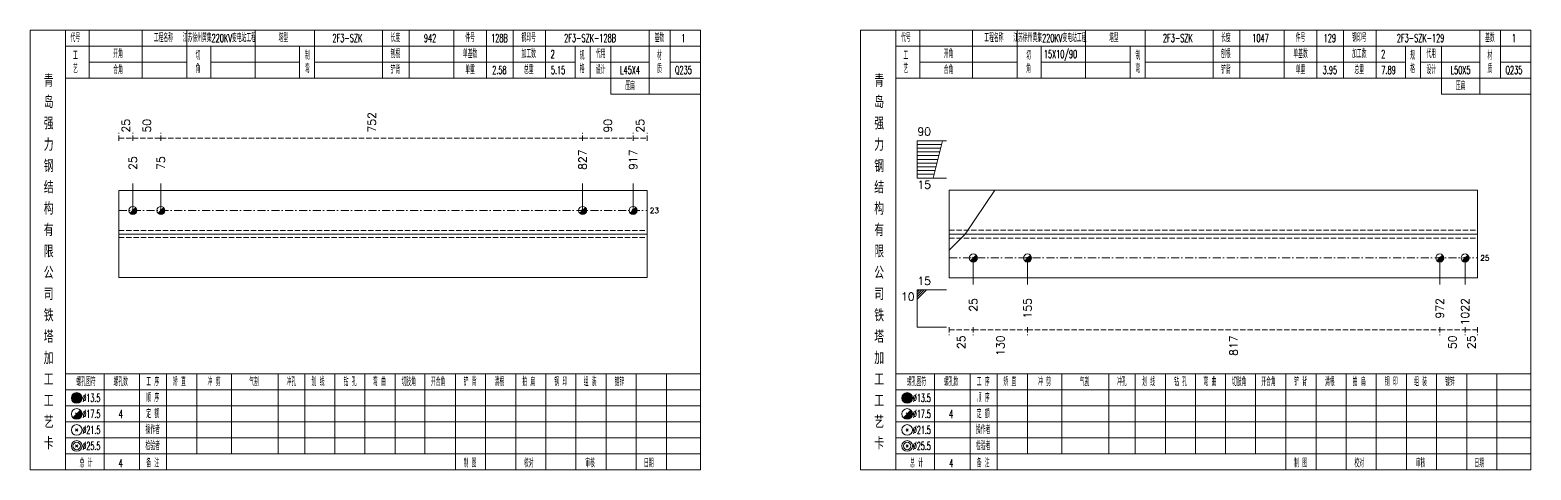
# Model space of a CAD drawing. Extents: x 0 to 4623, y -1159 to 4890.
# Drawn here: x 0 to 563, y 4275 to 4440 of the extents above; entities that cross this region are included whole.
import ezdxf
from ezdxf.enums import TextEntityAlignment as Align

# ---------------------------------------------------------------- set-up
doc = ezdxf.new("R2010")
doc.units = 0
doc.header["$MEASUREMENT"] = 0
doc.linetypes.add('一点画线', pattern=[5.2, 3, -1, 0.2, -1])
doc.linetypes.add('虚线', pattern=[2.75, 2, -0.75])
doc.layers.get('0').update_dxf_attribs({"linetype": 'CONTINUOUS', "lineweight": 25})
for name, color, linetype, lineweight in [('1', 7, 'CONTINUOUS', 25), ('4', 7, 'CONTINUOUS', 25), ('5', 7, 'CONTINUOUS', 25)]:
    doc.layers.add(name, color=color, linetype=linetype, lineweight=lineweight)
doc.styles.get("Standard").update_dxf_attribs({"font": 'simplex.shx', "width": 0.7, "height": 3, "bigfont": 'gbhzfs.shx'})

# ---------------------------------------------------------------- blocks, each defined once
blk = doc.blocks.new('孔17.5')
at = {"layer": '5', "color": 7, "linetype": 'Continuous', "lineweight": 13}
for p, q in [((-0.707, -0.707), (0.707, 0.707)), ((-0.2, 0.2), (0.2, -0.2))]:
    blk.add_line(p, q, dxfattribs=at)
blk.add_circle((0, 0), 1, dxfattribs=at)
for radius in [0.9, 0.8, 0.7, 0.6, 0.5, 0.4, 0.3, 0.2, 0.1]:
    blk.add_arc((0, 0), radius, 225, 45, dxfattribs=at)

msp = doc.modelspace()

# ---------------------------------------------------------------- linework, layer by layer
at = {"color": 8, "linetype": '虚线', "lineweight": 9}
for p, q in [((33.3, 4398.5), (33.3, 4401.5)), ((38.557, 4398.5), (38.557, 4401.5)), ((38.557, 4398.5), (38.557, 4401.5)), ((49.072, 4398.5), (49.072, 4401.5)), ((49.072, 4398.5), (49.072, 4401.5)), ((207.216, 4398.5), (207.216, 4401.5)), ((207.216, 4398.5), (207.216, 4401.5)), ((226.143, 4398.5), (226.143, 4401.5)), ((226.143, 4398.5), (226.143, 4401.5)), ((231.4, 4398.5), (231.4, 4401.5)), ((33.3, 4399.5), (38.557, 4399.5)), ((38.557, 4399.5), (49.072, 4399.5)), ((49.072, 4399.5), (207.216, 4399.5)), ((207.216, 4399.5), (226.143, 4399.5)), ((226.143, 4399.5), (231.4, 4399.5)), ((344.7, 4328.5), (344.7, 4325.5)), ((353.7, 4328.5), (353.7, 4325.5)), ((353.7, 4328.5), (353.7, 4325.5)), ((374.027, 4328.5), (374.027, 4325.5)), ((374.027, 4328.5), (374.027, 4325.5)), ((528.609, 4328.5), (528.609, 4325.5)), ((528.609, 4328.5), (528.609, 4325.5)), ((538.07, 4328.5), (538.07, 4325.5)), ((538.07, 4328.5), (538.07, 4325.5)), ((542.8, 4328.5), (542.8, 4325.5)), ((344.7, 4327.5), (353.7, 4327.5)), ((353.7, 4327.5), (374.027, 4327.5)), ((374.027, 4327.5), (528.609, 4327.5)), ((528.609, 4327.5), (538.07, 4327.5)), ((538.07, 4327.5), (542.8, 4327.5))]:
    msp.add_line(p, q, dxfattribs=at)
at = {"color": 7, "linetype": 'Continuous', "lineweight": 13}
for p, q in [((332.7, 4398.5), (343.7, 4398.5)), ((332.7, 4384.5), (332.7, 4398.5)), ((332.7, 4397.1), (341.85, 4397.1)), ((332.7, 4395.7), (341.5, 4395.7)), ((338.7, 4384.5), (342.2, 4398.5)), ((332.7, 4394.3), (341.15, 4394.3)), ((332.7, 4392.9), (340.8, 4392.9)), ((332.7, 4391.5), (340.45, 4391.5)), ((332.7, 4390.1), (340.1, 4390.1)), ((332.7, 4388.7), (339.75, 4388.7)), ((332.7, 4387.3), (339.4, 4387.3)), ((332.7, 4385.9), (339.05, 4385.9)), ((332.7, 4384.5), (343.7, 4384.5)), ((38.557, 4372.333), (38.557, 4382.5)), ((49.072, 4372.333), (49.072, 4382.5)), ((207.216, 4372.333), (207.216, 4382.5)), ((226.143, 4372.333), (226.143, 4382.5)), ((350.7, 4363.5), (361.729, 4380)), ((344.7, 4357.5), (350.7, 4363.5)), ((353.7, 4354.5), (353.7, 4344.5)), ((374.027, 4354.5), (374.027, 4344.5)), ((528.609, 4354.5), (528.609, 4344.5)), ((538.07, 4354.5), (538.07, 4344.5)), ((332.7, 4342.5), (343.7, 4342.5)), ((332.7, 4342.5), (332.7, 4328.5)), ((333.575, 4342.5), (332.7, 4341.625)), ((334.45, 4342.5), (332.7, 4340.75)), ((335.325, 4342.5), (332.7, 4339.875)), ((336.2, 4342.5), (332.7, 4339)), ((332.7, 4328.5), (343.7, 4328.5))]:
    msp.add_line(p, q, dxfattribs=at)
at = {"color": 7, "linetype": 'Continuous', "lineweight": 18}
for p, q in [((33.3, 4379.833), (33.3, 4347.167)), ((33.3, 4379.833), (231.4, 4379.833)), ((231.4, 4379.833), (231.4, 4347.167)), ((344.7, 4380), (344.7, 4347)), ((344.7, 4380), (542.8, 4380)), ((542.8, 4380), (542.8, 4347)), ((33.3, 4363.5), (231.4, 4363.5)), ((344.7, 4363.5), (542.8, 4363.5))]:
    msp.add_line(p, q, dxfattribs=at)
at = {"color": 3, "linetype": '一点画线', "lineweight": 13}
for p, q in [((33.3, 4372.333), (231.4, 4372.333)), ((344.7, 4354.5), (542.8, 4354.5))]:
    msp.add_line(p, q, dxfattribs=at)
at = {"color": 1, "linetype": '虚线', "lineweight": 18}
for p, q in [((33.3, 4364.833), (231.4, 4364.833)), ((33.3, 4362.167), (231.4, 4362.167)), ((344.7, 4365), (542.8, 4365)), ((344.7, 4362), (542.8, 4362))]:
    msp.add_line(p, q, dxfattribs=at)
at = {"layer": '1', "color": 7, "linetype": 'Continuous', "lineweight": 18}
for p, q in [((33.3, 4347.167), (231.4, 4347.167)), ((344.7, 4347), (542.8, 4347))]:
    msp.add_line(p, q, dxfattribs=at)
at = {"layer": '4', "color": 1, "linetype": 'Continuous', "lineweight": 18}
for p, q in [((13.3, 4275), (13.3, 4440)), ((22.2, 4422), (22.2, 4440)), ((42, 4422), (42, 4440)), ((58.8, 4422), (58.8, 4440)), ((84.4, 4422), (84.4, 4440)), ((106.7, 4422), (106.7, 4440)), ((132.2, 4422), (132.2, 4440)), ((142.2, 4422), (142.2, 4440)), ((158.9, 4422), (158.9, 4440)), ((171.1, 4422), (171.1, 4440)), ((181.1, 4422), (181.1, 4440)), ((193.3, 4422), (193.3, 4440)), ((232.2, 4416), (232.2, 4440)), ((240, 4422), (240, 4440)), ((324.7, 4275), (324.7, 4440)), ((333.6, 4422), (333.6, 4440)), ((353.4, 4422), (353.4, 4440)), ((370.2, 4422), (370.2, 4440)), ((395.8, 4422), (395.8, 4440)), ((418.1, 4422), (418.1, 4440)), ((443.6, 4422), (443.6, 4440)), ((453.6, 4422), (453.6, 4440)), ((470.3, 4422), (470.3, 4440)), ((482.5, 4422), (482.5, 4440)), ((492.5, 4422), (492.5, 4440)), ((504.7, 4422), (504.7, 4440)), ((543.6, 4416), (543.6, 4440)), ((551.4, 4422), (551.4, 4440)), ((13.3, 4434), (251.4, 4434)), ((67.8, 4422), (67.8, 4434)), ((101.1, 4422), (101.1, 4434)), ((204.4, 4422), (204.4, 4434)), ((210, 4422), (210, 4434)), ((217.8, 4416), (217.8, 4434)), ((324.7, 4434), (562.8, 4434)), ((379.2, 4422), (379.2, 4434)), ((412.5, 4422), (412.5, 4434)), ((515.8, 4422), (515.8, 4434)), ((521.4, 4422), (521.4, 4434)), ((529.2, 4416), (529.2, 4434)), ((22.2, 4428), (58.8, 4428)), ((67.8, 4428), (101.1, 4428)), ((106.7, 4428), (204.4, 4428)), ((210, 4428), (232.2, 4428)), ((240, 4428), (251.4, 4428)), ((333.6, 4428), (370.2, 4428)), ((379.2, 4428), (412.5, 4428)), ((418.1, 4428), (515.8, 4428)), ((521.4, 4428), (543.6, 4428)), ((551.4, 4428), (562.8, 4428)), ((13.3, 4422), (251.4, 4422)), ((324.7, 4422), (562.8, 4422)), ((217.8, 4416), (251.4, 4416)), ((529.2, 4416), (562.8, 4416)), ((13.3, 4311), (251.4, 4311)), ((27.8, 4275), (27.8, 4311)), ((41.1, 4275), (41.1, 4311)), ((51.2, 4275), (51.2, 4311)), ((62.6, 4281), (62.6, 4311)), ((75.5, 4281), (75.5, 4311)), ((93.1, 4281), (93.1, 4311)), ((103, 4281), (103, 4311)), ((114.3, 4281), (114.3, 4311)), ((125.6, 4281), (125.6, 4311)), ((136.9, 4281), (136.9, 4311)), ((148.1, 4281), (148.1, 4311)), ((159.5, 4281), (159.5, 4311)), ((170.8, 4281), (170.8, 4311)), ((182.1, 4281), (182.1, 4311)), ((193.4, 4281), (193.4, 4311)), ((204.7, 4281), (204.7, 4311)), ((216, 4281), (216, 4311)), ((227.3, 4281), (227.3, 4311)), ((238.6, 4281), (238.6, 4311)), ((324.7, 4311), (562.8, 4311)), ((339.2, 4275), (339.2, 4311)), ((352.5, 4275), (352.5, 4311)), ((362.6, 4275), (362.6, 4311)), ((374, 4281), (374, 4311)), ((386.9, 4281), (386.9, 4311)), ((404.5, 4281), (404.5, 4311)), ((414.4, 4281), (414.4, 4311)), ((425.7, 4281), (425.7, 4311)), ((437, 4281), (437, 4311)), ((448.3, 4281), (448.3, 4311)), ((459.5, 4281), (459.5, 4311)), ((470.9, 4281), (470.9, 4311)), ((482.2, 4281), (482.2, 4311)), ((493.5, 4281), (493.5, 4311)), ((504.8, 4281), (504.8, 4311)), ((516.1, 4281), (516.1, 4311)), ((527.4, 4281), (527.4, 4311)), ((538.7, 4281), (538.7, 4311)), ((550, 4281), (550, 4311)), ((13.3, 4305), (251.4, 4305)), ((324.7, 4305), (562.8, 4305)), ((13.3, 4299), (251.4, 4299)), ((324.7, 4299), (562.8, 4299)), ((13.3, 4293), (251.4, 4293)), ((324.7, 4293), (562.8, 4293)), ((13.3, 4287), (251.4, 4287)), ((324.7, 4287), (562.8, 4287)), ((13.3, 4281), (251.4, 4281)), ((159.5, 4275), (159.5, 4281)), ((170.8, 4275), (170.8, 4281)), ((182.1, 4275), (182.1, 4281)), ((193.4, 4275), (193.4, 4281)), ((204.7, 4275), (204.7, 4281)), ((216, 4275), (216, 4281)), ((227.3, 4275), (227.3, 4281)), ((238.6, 4275), (238.6, 4281)), ((324.7, 4281), (562.8, 4281)), ((470.9, 4275), (470.9, 4281)), ((482.2, 4275), (482.2, 4281)), ((493.5, 4275), (493.5, 4281)), ((504.8, 4275), (504.8, 4281)), ((516.1, 4275), (516.1, 4281)), ((527.4, 4275), (527.4, 4281)), ((538.7, 4275), (538.7, 4281)), ((550, 4275), (550, 4281))]:
    msp.add_line(p, q, dxfattribs=at)
at = {"layer": '4', "color": 7, "linetype": 'Continuous', "lineweight": 13}
for p, q in [((17.3, 4301.8), (17.7, 4302.2)), ((17.7, 4301.8), (17.3, 4302.2)), ((328.7, 4301.8), (329.1, 4302.2)), ((329.1, 4301.8), (328.7, 4302.2)), ((16.086, 4294.586), (18.914, 4297.414)), ((17.1, 4296.4), (17.9, 4295.6)), ((327.486, 4294.586), (330.314, 4297.414)), ((328.5, 4296.4), (329.3, 4295.6)), ((17.1, 4289.6), (17.9, 4290.4)), ((17.1, 4290.4), (17.9, 4289.6)), ((328.5, 4289.6), (329.3, 4290.4)), ((328.5, 4290.4), (329.3, 4289.6)), ((17.1, 4283.6), (17.9, 4284.4)), ((17.1, 4284.4), (17.9, 4283.6)), ((328.5, 4283.6), (329.3, 4284.4)), ((328.5, 4284.4), (329.3, 4283.6))]:
    msp.add_line(p, q, dxfattribs=at)
at = {"layer": '4', "color": 1, "linetype": 'Continuous', "lineweight": 18}
for points in [[(0, 4440), (0, 4275), (251.4, 4275), (251.4, 4440)], [(311.4, 4440), (311.4, 4275), (562.8, 4275), (562.8, 4440)]]:
    msp.add_lwpolyline(points, close=True, dxfattribs=at)
at = {"layer": '4', "color": 7, "linetype": 'Continuous', "lineweight": 13}
for centre, radius in [((17.5, 4302), 2), ((17.5, 4302), 1.8), ((17.5, 4302), 1.6), ((17.5, 4302), 1.4), ((17.5, 4302), 1.2), ((17.5, 4302), 1), ((17.5, 4302), 0.8), ((17.5, 4302), 0.6), ((17.5, 4302), 0.4), ((17.5, 4302), 0.2), ((328.9, 4302), 2), ((328.9, 4302), 1.8), ((328.9, 4302), 1.6), ((328.9, 4302), 1.4), ((328.9, 4302), 1.2), ((328.9, 4302), 1), ((328.9, 4302), 0.8), ((328.9, 4302), 0.6), ((328.9, 4302), 0.4), ((328.9, 4302), 0.2), ((17.5, 4296), 2), ((328.9, 4296), 2), ((17.5, 4290), 2), ((328.9, 4290), 2), ((17.5, 4284), 2), ((17.5, 4284), 1.4), ((328.9, 4284), 2), ((328.9, 4284), 1.4)]:
    msp.add_circle(centre, radius, dxfattribs=at)
for centre, radius in [((17.5, 4296), 1.8), ((17.5, 4296), 1.6), ((17.5, 4296), 1.4), ((17.5, 4296), 1.2), ((17.5, 4296), 1), ((17.5, 4296), 0.8), ((17.5, 4296), 0.6), ((17.5, 4296), 0.4), ((17.5, 4296), 0.2), ((328.9, 4296), 1.8), ((328.9, 4296), 1.6), ((328.9, 4296), 1.4), ((328.9, 4296), 1.2), ((328.9, 4296), 1), ((328.9, 4296), 0.8), ((328.9, 4296), 0.6), ((328.9, 4296), 0.4), ((328.9, 4296), 0.2)]:
    msp.add_arc(centre, radius, 225, 45, dxfattribs=at)

# ---------------------------------------------------------------- block references
at = {"color": 7, "linetype": 'Continuous', "lineweight": 13, "xscale": 1.5, "yscale": 1.5, "zscale": 1.5}
for p in [(38.557, 4372.333), (49.072, 4372.333), (207.216, 4372.333), (226.143, 4372.333)]:
    msp.add_blockref('孔17.5', p, dxfattribs=at)
at = {"layer": '1', "color": 7, "linetype": 'Continuous', "lineweight": 13, "xscale": 1.5, "yscale": 1.5, "zscale": 1.5}
for p in [(353.7, 4354.5), (374.027, 4354.5), (528.609, 4354.5), (538.07, 4354.5)]:
    msp.add_blockref('孔17.5', p, dxfattribs=at)

# ---------------------------------------------------------------- texts
at = {"color": 8, "linetype": 'Continuous', "lineweight": 9}
for s, p in [('752', (128.144, 4401.5)), ('25', (35.929, 4401.5)), ('50', (43.815, 4401.5)), ('90', (216.679, 4401.5)), ('25', (228.771, 4401.5))]:
    msp.add_text(s, height=3, rotation=90, dxfattribs=at).set_placement(p, align=Align.MIDDLE_LEFT)
at = {"color": 7, "linetype": 'Continuous', "lineweight": 13}
for s, p in [('90', (332.7, 4399.5)), ('15', (332.7, 4343.5))]:
    msp.add_text(s, height=3, dxfattribs=at).set_placement(p, align=Align.BOTTOM_LEFT)
for s, p in [('25', (38.557, 4387.5)), ('75', (49.072, 4387.5)), ('827', (207.216, 4387.5)), ('917', (226.143, 4387.5))]:
    msp.add_text(s, height=3, rotation=90, dxfattribs=at).set_placement(p, align=Align.MIDDLE_LEFT)
msp.add_text('15', height=3, dxfattribs=at).set_placement((332.7, 4383.5), align=Align.TOP_LEFT)
for s, p in [('23', (232.4, 4372.333)), ('25', (543.8, 4354.5))]:
    msp.add_text(s, height=2, dxfattribs=at).set_placement(p, align=Align.MIDDLE_LEFT)
msp.add_text('10', height=3, dxfattribs=at).set_placement((331.7, 4341.5), align=Align.TOP_RIGHT)
at = {"color": 8, "linetype": 'Continuous', "lineweight": 9}
for s, p in [('25', (349.2, 4325.5)), ('130', (363.864, 4325.5)), ('817', (451.318, 4325.5)), ('50', (533.34, 4325.5)), ('25', (540.435, 4325.5))]:
    msp.add_text(s, height=3, rotation=90, dxfattribs=at).set_placement(p, align=Align.MIDDLE_RIGHT)
at = {"layer": '1', "color": 7, "linetype": 'Continuous', "lineweight": 13}
for s, p in [('25', (353.7, 4339.5)), ('155', (374.027, 4339.5)), ('972', (528.609, 4339.5)), ('1022', (538.07, 4339.5))]:
    msp.add_text(s, height=3, rotation=90, dxfattribs=at).set_placement(p, align=Align.MIDDLE_RIGHT)
at = {"layer": '4', "color": 1, "linetype": 'Continuous', "lineweight": 13}
for s, height, width, p in [('代号', 3, 0.6, (17, 4437)), ('工程名称', 3, 0.6, (50, 4437)), ('江苏徐州黄集220KV变电站工程', 3, 0.6, (71, 4437)), ('塔型', 3, 0.6, (95, 4437)), ('2F3-SZK', 3, 0.6, (119, 4437)), ('长度', 3, 0.6, (137, 4437)), ('942', 3, 0.6, (150, 4437)), ('件号', 3, 0.6, (165, 4437)), ('128B', 3, 0.6, (176, 4437)), ('钢印号', 3, 0.6, (187, 4437)), ('2F3-SZK-128B', 3, 0.6, (210, 4437)), ('基数', 3, 0.6, (236, 4437)), ('1', 3, 0.6, (245, 4437)), ('代号', 3, 0.6, (328.4, 4437)), ('工程名称', 3, 0.6, (361.4, 4437)), ('江苏徐州黄集220KV变电站工程', 3, 0.6, (382.4, 4437)), ('塔型', 3, 0.6, (406.4, 4437)), ('2F3-SZK', 3, 0.6, (430.4, 4437)), ('长度', 3, 0.6, (448.4, 4437)), ('1047', 3, 0.6, (461.4, 4437)), ('件号', 3, 0.6, (476.4, 4437)), ('129', 3, 0.6, (487.4, 4437)), ('钢印号', 3, 0.6, (498.4, 4437)), ('2F3-SZK-129', 3, 0.6, (521.4, 4437)), ('基数', 3, 0.6, (547.4, 4437)), ('1', 3, 0.6, (556.4, 4437)), ('工', 3, 0.6, (17, 4430.4)), ('开角', 3, 0.6, (33, 4431)), ('切', 3, 0.6, (63, 4430.4)), ('制', 3, 0.6, (104, 4430.4)), ('刨根', 3, 0.6, (137, 4431)), ('单基数', 3, 0.6, (165, 4431)), ('加工数', 3, 0.6, (187, 4431)), ('2', 3, 0.6, (196, 4431)), ('规', 3, 0.6, (207, 4430.4)), ('代用', 3, 0.6, (214, 4431)), ('材', 3, 0.6, (236, 4430.4)), ('工', 3, 0.6, (328.4, 4430.4)), ('开角', 3, 0.6, (344.4, 4431)), ('切', 3, 0.6, (374.4, 4430.4)), ('15X10/90', 3, 0.6, (386.4, 4431)), ('制', 3, 0.6, (415.4, 4430.4)), ('刨根', 3, 0.6, (448.4, 4431)), ('单基数', 3, 0.6, (476.4, 4431)), ('加工数', 3, 0.6, (498.4, 4431)), ('2', 3, 0.6, (507.4, 4431)), ('规', 3, 0.6, (518.4, 4430.4)), ('代用', 3, 0.6, (525.4, 4431)), ('材', 3, 0.6, (547.4, 4430.4)), ('青', 4.6, 0.8, (7, 4421)), ('艺', 3, 0.6, (17, 4425.4)), ('合角', 3, 0.6, (33, 4425)), ('角', 3, 0.6, (63, 4425.4)), ('弯', 3, 0.6, (104, 4425.4)), ('铲背', 3, 0.6, (137, 4425)), ('单重', 3, 0.6, (165, 4425)), ('2.58', 3, 0.6, (176, 4425)), ('总重', 3, 0.6, (187, 4425)), ('5.15', 3, 0.6, (198, 4425)), ('格', 3, 0.6, (207, 4425.4)), ('设计', 3, 0.6, (214, 4425)), ('L45X4', 3, 0.6, (225, 4425)), ('质', 3, 0.6, (236, 4425.4)), ('Q235', 3, 0.6, (245, 4425)), ('青', 4.6, 0.8, (318.4, 4421)), ('艺', 3, 0.6, (328.4, 4425.4)), ('合角', 3, 0.6, (344.4, 4425)), ('角', 3, 0.6, (374.4, 4425.4)), ('弯', 3, 0.6, (415.4, 4425.4)), ('铲背', 3, 0.6, (448.4, 4425)), ('单重', 3, 0.6, (476.4, 4425)), ('3.95', 3, 0.6, (487.4, 4425)), ('总重', 3, 0.6, (498.4, 4425)), ('7.89', 3, 0.6, (509.4, 4425)), ('格', 3, 0.6, (518.4, 4425.4)), ('设计', 3, 0.6, (525.4, 4425)), ('L50X5', 3, 0.6, (536.4, 4425)), ('质', 3, 0.6, (547.4, 4425.4)), ('Q235', 3, 0.6, (556.4, 4425)), ('压扁', 3, 0.6, (225, 4419)), ('压扁', 3, 0.6, (536.4, 4419)), ('岛', 4.6, 0.8, (7, 4413)), ('岛', 4.6, 0.8, (318.4, 4413)), ('强', 4.6, 0.8, (7, 4405)), ('强', 4.6, 0.8, (318.4, 4405)), ('力', 4.6, 0.8, (7, 4397)), ('力', 4.6, 0.8, (318.4, 4397)), ('钢', 4.6, 0.8, (7, 4389)), ('钢', 4.6, 0.8, (318.4, 4389)), ('结', 4.6, 0.8, (7, 4381)), ('结', 4.6, 0.8, (318.4, 4381)), ('构', 4.6, 0.8, (7, 4373)), ('构', 4.6, 0.8, (318.4, 4373)), ('有', 4.6, 0.8, (7, 4365)), ('有', 4.6, 0.8, (318.4, 4365)), ('限', 4.6, 0.8, (7, 4357)), ('限', 4.6, 0.8, (318.4, 4357)), ('公', 4.6, 0.8, (7, 4349)), ('公', 4.6, 0.8, (318.4, 4349)), ('司', 4.6, 0.8, (7, 4341)), ('司', 4.6, 0.8, (318.4, 4341)), ('铁', 4.6, 0.8, (7, 4333)), ('铁', 4.6, 0.8, (318.4, 4333)), ('塔', 4.6, 0.8, (7, 4325)), ('塔', 4.6, 0.8, (318.4, 4325)), ('加', 4.6, 0.8, (7, 4317)), ('加', 4.6, 0.8, (318.4, 4317)), ('工', 4.6, 0.8, (7, 4309)), ('工', 4.6, 0.8, (318.4, 4309)), ('螺孔图符', 3, 0.6, (21, 4308)), ('螺孔数', 3, 0.6, (34, 4308)), ('工 序', 3, 0.6, (46, 4308)), ('矫 直', 3, 0.6, (56, 4308)), ('冲 剪', 3, 0.6, (69, 4308)), ('气割', 3, 0.6, (84, 4308)), ('冲孔', 3, 0.6, (98, 4308)), ('划 线', 3, 0.6, (108, 4308)), ('钻 孔', 3, 0.6, (120, 4308)), ('弯 曲', 3, 0.6, (131, 4308)), ('切肢角', 3, 0.6, (142, 4308)), ('开合角', 3, 0.6, (153, 4308)), ('铲 背', 3, 0.6, (165, 4308)), ('清根', 3, 0.6, (176, 4308)), ('拍 扁', 3, 0.6, (187, 4308)), ('钢 印', 3, 0.6, (199, 4308)), ('组 装', 3, 0.6, (210, 4308)), ('镀锌', 3, 0.6, (221, 4308)), ('螺孔图符', 3, 0.6, (332.4, 4308)), ('螺孔数', 3, 0.6, (345.4, 4308)), ('工 序', 3, 0.6, (357.4, 4308)), ('矫 直', 3, 0.6, (367.4, 4308)), ('冲 剪', 3, 0.6, (380.4, 4308)), ('气割', 3, 0.6, (395.4, 4308)), ('冲孔', 3, 0.6, (409.4, 4308)), ('划 线', 3, 0.6, (419.4, 4308)), ('钻 孔', 3, 0.6, (431.4, 4308)), ('弯 曲', 3, 0.6, (442.4, 4308)), ('切肢角', 3, 0.6, (453.4, 4308)), ('开合角', 3, 0.6, (464.4, 4308)), ('铲 背', 3, 0.6, (476.4, 4308)), ('清根', 3, 0.6, (487.4, 4308)), ('拍 扁', 3, 0.6, (498.4, 4308)), ('钢 印', 3, 0.6, (510.4, 4308)), ('组 装', 3, 0.6, (521.4, 4308)), ('镀锌', 3, 0.6, (532.4, 4308)), ('工', 4.6, 0.8, (7, 4301)), ('%%C13.5', 3, 0.5, (23, 4302)), ('顺 序', 3, 0.6, (46, 4302)), ('工', 4.6, 0.8, (318.4, 4301)), ('%%C13.5', 3, 0.5, (334.4, 4302)), ('顺 序', 3, 0.6, (357.4, 4302)), ('艺', 4.6, 0.8, (7, 4293)), ('%%C17.5', 3, 0.5, (23, 4296)), ('4', 3.2, 0.6, (34, 4296)), ('定 额', 3, 0.6, (46, 4296)), ('艺', 4.6, 0.8, (318.4, 4293)), ('%%C17.5', 3, 0.5, (334.4, 4296)), ('4', 3.2, 0.6, (345.4, 4296)), ('定 额', 3, 0.6, (357.4, 4296)), ('%%C21.5', 3, 0.5, (23, 4290)), ('操作者', 3, 0.6, (46, 4290)), ('%%C21.5', 3, 0.5, (334.4, 4290)), ('操作者', 3, 0.6, (357.4, 4290)), ('卡', 4.6, 0.8, (7, 4285)), ('%%C25.5', 3, 0.5, (23, 4284)), ('检验者', 3, 0.6, (46, 4284)), ('卡', 4.6, 0.8, (318.4, 4285)), ('%%C25.5', 3, 0.5, (334.4, 4284)), ('检验者', 3, 0.6, (357.4, 4284)), ('总 计', 3, 0.6, (21, 4277.5)), ('4', 3, 0.6, (34, 4277.5)), ('备 注', 3, 0.6, (46, 4277.5)), ('制 图', 3, 0.6, (165, 4277.5)), ('校对', 3, 0.6, (187, 4277.5)), ('审核', 3, 0.6, (210, 4277.5)), ('日期', 3, 0.6, (232, 4277.5)), ('总 计', 3, 0.6, (332.4, 4277.5)), ('4', 3, 0.6, (345.4, 4277.5)), ('备 注', 3, 0.6, (357.4, 4277.5)), ('制 图', 3, 0.6, (476.4, 4277.5)), ('校对', 3, 0.6, (498.4, 4277.5)), ('审核', 3, 0.6, (521.4, 4277.5)), ('日期', 3, 0.6, (543.4, 4277.5))]:
    msp.add_text(s, height=height, dxfattribs=dict(at, width=width)).set_placement(p, align=Align.MIDDLE_CENTER)

doc.saveas('drawing.dxf')
